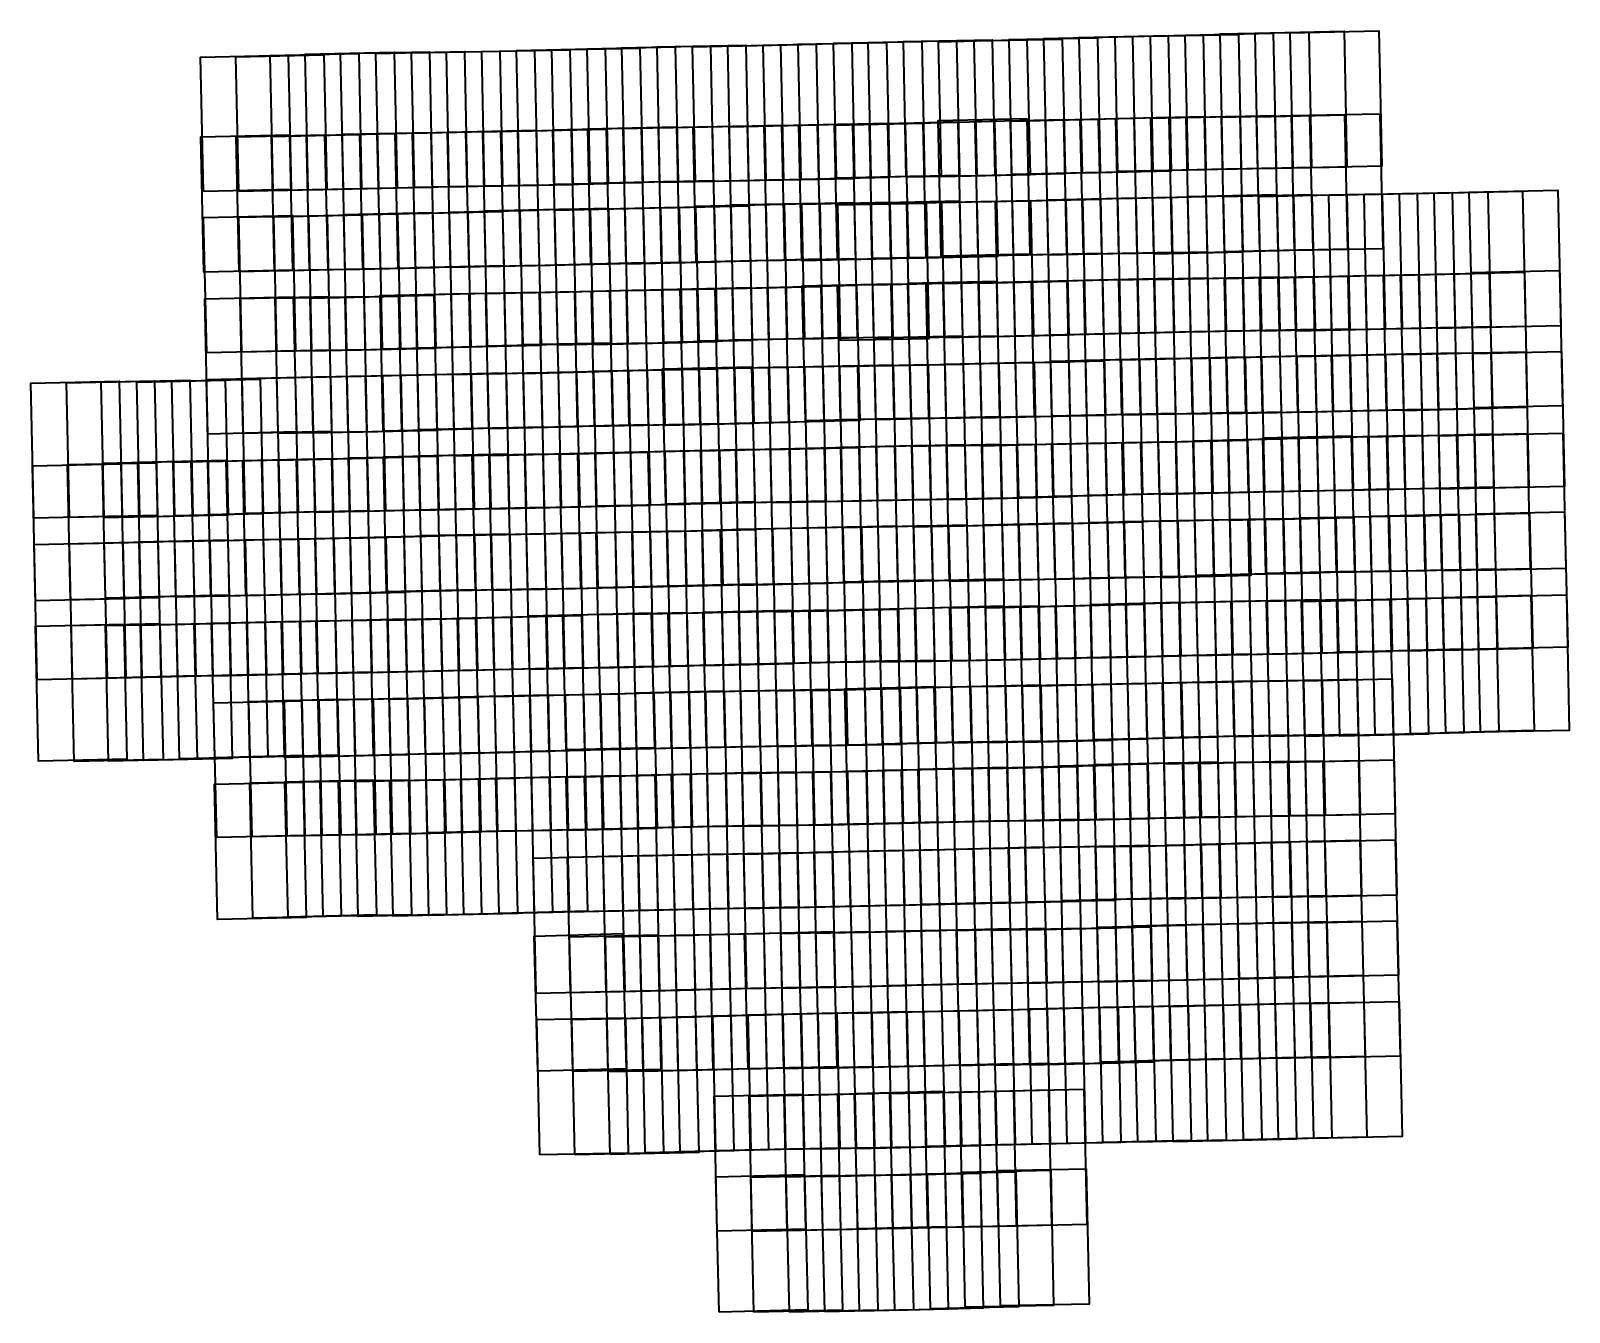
# Model space of a CAD drawing. Header units: metres. Extents: x 587315 to 606166, y 649459 to 665165.
import ezdxf

# ---------------------------------------------------------------- set-up
doc = ezdxf.new("R2010")
doc.units = ezdxf.units.M
doc.layers.add('63', color=7, linetype='Continuous', lineweight=40)

msp = doc.modelspace()

# ---------------------------------------------------------------- linework, layer by layer
at = {"layer": '63'}
for points in [[(598911, 663389), (598874, 665039.82), (599953, 665064), (599990, 663413.18)], [(599336, 663405), (599303.01, 665058.41), (600385, 665080), (600417.99, 663426.59)], [(599764, 663412), (599730, 665070.76), (600815, 665093), (600849, 663434.24)], [(600200, 663419), (600163, 665082.81), (601251, 665107), (601288, 663443.19)], [(600634, 663440), (600601.01, 665092.42), (601682, 665114), (601714.99, 663461.58)], [(601067, 663450), (601033.99, 665097.4), (602112, 665119), (602145.01, 663471.6)], [(601495, 663457), (601458, 665109.8), (602539, 665134), (602576, 663481.2)], [(601921, 663465), (601887, 665126.76), (602974, 665149), (603008, 663487.24)], [(602352, 663471), (602319.01, 665136.43), (603408, 665158), (603440.99, 663492.57)], [(602782, 663480), (602745, 665140.81), (603831, 665165), (603868, 663504.19)], [(590284, 663204), (590249, 664863.11), (591334, 664886), (591369, 663226.89)], [(590715, 663212), (590678, 664876.8), (591767, 664901), (591804, 663236.2)], [(591147, 663223), (591112.02, 664885.1), (592200, 664908), (592234.98, 663245.9)], [(591579, 663232), (591544, 664888.09), (592628, 664911), (592663, 663254.91)], [(592015, 663242), (591980.02, 664893.1), (593061, 664916), (593095.98, 663264.9)], [(592442, 663250), (592408.01, 664901.75), (593489, 664924), (593522.99, 663272.25)], [(592875, 663255), (592840, 664909.1), (593922, 664932), (593957, 663277.9)], [(593304, 663263), (593267.03, 664921.82), (594352, 664946), (594388.97, 663287.18)], [(593734, 663279), (593699, 664930.1), (594779, 664953), (594814, 663301.9)], [(594169, 663294), (594133.01, 664943.46), (595212, 664967), (595247.99, 663317.54)], [(594594, 663301), (594559.02, 664957.1), (595643, 664980), (595677.98, 663323.9)], [(595024, 663304), (594989, 664966.11), (596076, 664989), (596111, 663326.89)], [(595459, 663313), (595422, 664966.82), (596503, 664991), (596540, 663337.18)], [(595890, 663323), (595856, 664977.77), (596938, 665000), (596972, 663345.23)], [(596324, 663328), (596288.01, 664988.46), (597374, 665012), (597409.99, 663351.54)], [(596754, 663343), (596717, 664998.78), (597801, 665023), (597838, 663367.22)], [(597186, 663360), (597151.02, 665011.1), (598232, 665034), (598266.98, 663382.9)], [(597612, 663367), (597575.99, 665022.46), (598658, 665046), (598694.01, 663390.54)], [(598042, 663371), (598010, 665033.07), (599097, 665054), (599129, 663391.93)], [(598476, 663376), (598438.02, 665031.15), (599521, 665056), (599558.98, 663400.85)], [(589432, 663196), (589394.98, 664841.82), (590470, 664866), (590507.02, 663220.18)], [(589865, 663196), (589828.95, 664845.46), (590906, 664869), (590942.05, 663219.54)], [(602559, 664127), (602596.98, 662465.85), (601510, 662441), (601472.02, 664102.15)], [(602985, 664130), (603023, 662478.86), (601943, 662454), (601905, 664105.14)], [(603412, 664136), (603450, 662487.83), (602373, 662463), (602335, 664111.17)], [(603846, 664148), (603881, 662492.88), (602799, 662470), (602764, 664125.12)], [(593071, 663935), (593111, 662284.17), (592031, 662258), (591991, 663908.83)], [(593506, 663948), (593543, 662289.18), (592459, 662265), (592422, 663923.82)], [(593938, 663950), (593975, 662294.22), (592891, 662270), (592854, 663925.78)], [(594364, 663959), (594402, 662305.87), (593320, 662281), (593282, 663934.13)], [(594794, 663974), (594832, 662318.87), (593749, 662294), (593711, 663949.13)], [(595228, 663986), (595264.01, 662324.54), (594178, 662301), (594141.99, 663962.46)], [(595663, 663993), (595700, 662328.2), (594611, 662304), (594574, 663968.8)], [(596092, 664000), (596130, 662339.86), (595044, 662315), (595006, 663975.14)], [(596512, 664007), (596550, 662352.84), (595469, 662328), (595431, 663982.16)], [(596952, 664013), (596990, 662363.86), (595911, 662339), (595873, 663988.14)], [(597383, 664024), (597421, 662368.87), (596338, 662344), (596300, 663999.13)], [(597813, 664031), (597850, 662369.2), (596763, 662345), (596726, 664006.8)], [(598247, 664034), (598284, 662381.22), (597202, 662357), (597165, 664009.78)], [(598673, 664047), (598710.02, 662396.22), (597630, 662372), (597592.98, 664022.78)], [(599123, 664056), (599162.85, 662399.17), (598075, 662373), (598035.15, 664029.83)], [(599518, 664091), (599555.17, 662425.19), (598471, 662401), (598433.83, 664066.81)], [(599970, 664077), (600006.99, 662425.23), (598925, 662401), (598888.01, 664052.77)], [(600396, 664083), (600433, 662436.19), (599356, 662412), (599319, 664058.81)], [(600829, 664095), (600866.98, 662440.84), (599785, 662416), (599747.02, 664070.16)], [(601258, 664104), (601298, 662449.18), (600215, 662423), (600175, 664077.82)], [(601694, 664113), (601731, 662453.18), (600646, 662429), (600609, 664088.82)], [(602131, 664117), (602166.99, 662451.55), (601077, 662428), (601041.01, 664093.45)], [(590486, 663891), (590523, 662229.2), (589436, 662205), (589399, 663866.8)], [(590916, 663888), (590953, 662233.21), (589870, 662209), (589833, 663863.79)], [(591344, 663892), (591381, 662242.2), (590302, 662218), (590265, 663867.8)], [(591776, 663906), (591812.97, 662253.2), (590731, 662229), (590694.03, 663881.8)], [(592216, 663920), (592253, 662258.18), (591167, 662234), (591130, 663895.82)], [(592643, 663926), (592681.96, 662272.52), (591599, 662247), (591560.04, 663900.48)], [(603686, 661505), (603652, 663159.79), (604733, 663182), (604767, 661527.21)], [(604122, 661511), (604085.99, 663166.46), (605168, 663190), (605204.01, 661534.54)], [(604548, 661515), (604510, 663173.16), (605594, 663198), (605632, 661539.84)], [(604979, 661523), (604941, 663185.17), (606027, 663210), (606065, 661547.83)], [(594210, 661316), (594172.98, 662978.8), (595260, 663003), (595297.02, 661340.2)], [(594637, 661327), (594600, 662987.79), (595687, 663012), (595724, 661351.21)], [(595073, 661343), (595036, 662996.82), (596117, 663021), (596154, 661367.18)], [(595503, 661360), (595465, 663014.14), (596547, 663039), (596585, 661384.86)], [(595930, 661372), (595896.99, 663032.41), (596983, 663054), (597016.01, 661393.59)], [(596361, 661382), (596324, 663034.78), (597406, 663059), (597443, 661406.22)], [(596798, 661386), (596761, 663038.78), (597843, 663063), (597880, 661410.22)], [(597237, 661369), (597203.83, 663032.44), (598285, 663054), (598318.17, 661390.56)], [(597646, 661397), (597609.05, 663054.8), (598695, 663079), (598731.95, 661421.2)], [(598084, 661398), (598047.99, 663053.46), (599130, 663077), (599166.01, 661421.54)], [(598516, 661400), (598477.01, 663059.49), (599563, 663085), (599601.99, 661425.51)], [(598948, 661409), (598911, 663066.79), (599996, 663091), (600033, 661433.21)], [(599379, 661423), (599342.99, 663075.46), (600423, 663099), (600459.01, 661446.54)], [(599807, 661436), (599771.01, 663092.45), (600855, 663116), (600890.99, 661459.55)], [(600241, 661444), (600205.01, 663102.48), (601289, 663126), (601324.99, 661467.52)], [(600670, 661455), (600634.01, 663108.47), (601715, 663132), (601750.99, 661478.53)], [(601100, 661464), (601062.02, 663119.15), (602145, 663144), (602182.98, 661488.85)], [(601531, 661472), (601494.03, 663132.78), (602582, 663157), (602618.97, 661496.22)], [(601967, 661479), (601929, 663135.13), (603013, 663160), (603051, 661503.87)], [(602398, 661483), (602361, 663134.79), (603442, 663159), (603479, 661507.21)], [(602826, 661484), (602790.03, 663144.5), (603875, 663168), (603910.97, 661507.5)], [(603257, 661494), (603220.99, 663151.47), (604304, 663175), (604340.01, 661517.53)], [(589471, 661216), (589433, 662876.12), (590520, 662901), (590558, 661240.88)], [(589900, 661225), (589864.01, 662878.47), (590945, 662902), (590980.99, 661248.53)], [(590331, 661232), (590295.01, 662885.45), (591377, 662909), (591412.99, 661255.55)], [(590759, 661240), (590723.01, 662897.44), (591808, 662921), (591843.99, 661263.56)], [(591188, 661245), (591150.02, 662911.18), (592239, 662936), (592276.98, 661269.82)], [(591625, 661261), (591587, 662915.14), (592669, 662940), (592707, 661285.86)], [(592054, 661274), (592015.01, 662923.5), (593094, 662949), (593132.99, 661299.5)], [(592482, 661285), (592445.03, 662942.8), (593530, 662967), (593566.97, 661309.2)], [(592912, 661301), (592876.01, 662957.45), (593960, 662981), (593995.99, 661324.55)], [(593347, 661315), (593312.98, 662967.75), (594394, 662990), (594428.02, 661337.25)], [(593773, 661313), (593736.99, 662966.46), (594818, 662990), (594854.01, 661336.54)], [(597853, 662065), (597891.99, 660408.51), (596808, 660383), (596769.01, 662039.49)], [(598281, 662069), (598316, 660417.9), (597236, 660395), (597201, 662046.1)], [(598717, 662076), (598754.93, 660419.87), (597669, 660395), (597631.07, 662051.13)], [(599148, 662096), (599186.05, 660434.85), (598101, 660410), (598062.95, 662071.15)], [(599575, 662090), (599610.99, 660437.54), (598530, 660414), (598494.01, 662066.46)], [(600010, 662097), (600047, 660441.2), (598964, 660417), (598927, 662072.8)], [(600446, 662111), (600481.99, 660451.53), (599397, 660428), (599361.01, 662087.47)], [(600872, 662120), (600910, 660467.89), (599828, 660443), (599790, 662095.11)], [(601303, 662133), (601340.02, 660473.2), (600255, 660449), (600217.98, 662108.8)], [(601733, 662136), (601769.01, 660475.53), (600684, 660452), (600647.99, 662112.47)], [(602161, 662142), (602199, 660487.84), (601118, 660463), (601080, 662117.16)], [(602597, 662148), (602635, 660489.84), (601551, 660465), (601513, 662123.16)], [(603027, 662155), (603065, 660495.85), (601980, 660471), (601942, 662130.15)], [(603453, 662156), (603490, 660503.2), (602409, 660479), (602372, 662131.8)], [(603885, 662169), (603923, 660511.86), (602839, 660487), (602801, 662144.14)], [(604320, 662178), (604359.01, 660524.5), (603278, 660499), (603238.99, 662152.5)], [(604754, 662185), (604789, 660527.9), (603705, 660505), (603670, 662162.1)], [(605187, 662195), (605226.97, 660534.18), (604139, 660508), (604099.03, 662168.82)], [(605617, 662206), (605652, 660546.89), (604567, 660524), (604532, 662183.11)], [(606046, 662225), (606084, 660566.82), (605001, 660542), (604963, 662200.18)], [(590530, 661903), (590568.99, 660247.51), (589486, 660222), (589447.01, 661877.49)], [(590962, 661908), (590999, 660254.18), (589918, 660230), (589881, 661883.82)], [(591395, 661910), (591432, 660251.2), (590347, 660227), (590310, 661885.8)], [(591821, 661911), (591856.99, 660257.55), (590775, 660234), (590739.01, 661887.45)], [(592253, 661926), (592290, 660267.2), (591205, 660243), (591168, 661901.8)], [(592684, 661943), (592721, 660282.19), (591635, 660258), (591598, 661918.81)], [(593115, 661953), (593153.99, 660299.51), (592072, 660274), (592033.01, 661927.49)], [(593546, 661963), (593583.02, 660308.18), (592502, 660284), (592464.98, 661938.82)], [(593978, 661968), (594012, 660309.24), (592927, 660287), (592893, 661945.76)], [(594408, 661977), (594445, 660324.2), (593364, 660300), (593327, 661952.8)], [(594839, 661989), (594879, 660335.17), (593797, 660309), (593757, 661962.83)], [(595270, 661997), (595307.98, 660339.87), (594223, 660315), (594185.02, 661972.13)], [(595697, 662004), (595733.01, 660347.57), (594649, 660324), (594612.99, 661980.43)], [(596138, 662018), (596176, 660352.83), (595088, 660328), (595050, 661993.17)], [(596563, 662022), (596600, 660365.21), (595516, 660341), (595479, 661997.79)], [(596996, 662031), (597032.01, 660375.54), (595950, 660352), (595913.99, 662007.46)], [(597431, 662045), (597471.88, 660387.81), (596385, 660361), (596344.12, 662018.19)], [(598987, 659430), (598950.99, 661085.46), (600033, 661109), (600069.01, 659453.54)], [(599421, 659444), (599381.99, 661095.49), (600462, 661121), (600501.01, 659469.51)], [(599850, 659455), (599812.04, 661115.15), (600899, 661140), (600936.96, 659479.85)], [(600277, 659470), (600242, 661128.1), (601327, 661151), (601362, 659492.9)], [(600716, 659476), (600678, 661132.13), (601762, 661157), (601800, 659500.87)], [(601145, 659481), (601106.01, 661142.47), (602194, 661168), (602232.99, 659506.53)], [(601577, 659492), (601540, 661147.82), (602622, 661172), (602659, 659516.18)], [(602006, 659503), (601969, 661160.79), (603054, 661185), (603091, 659527.21)], [(602436, 659511), (602398.98, 661167.8), (603482, 661192), (603519.02, 659535.2)], [(602871, 659520), (602831.99, 661173.5), (603913, 661199), (603952.01, 659545.5)], [(603292, 659525), (603255.03, 661186.82), (604342, 661211), (604378.97, 659549.18)], [(603726, 659537), (603691, 661194.12), (604774, 661217), (604809, 659559.88)], [(604160, 659547), (604126.01, 661198.75), (605207, 661221), (605240.99, 659569.25)], [(604584, 659548), (604548.05, 661207.48), (605634, 661231), (605669.95, 659571.52)], [(605026, 659553), (604986, 661209.83), (606070, 661236), (606110, 659579.17)], [(589940, 659249), (589905, 660904.12), (590987, 660927), (591022, 659271.88)], [(590371, 659257), (590332.01, 660909.47), (591414, 660935), (591452.99, 659282.53)], [(590802, 659261), (590764.02, 660919.15), (591849, 660944), (591886.98, 659285.85)], [(591230, 659269), (591192.02, 660929.16), (592278, 660954), (592315.98, 659293.84)], [(591664, 659282), (591629, 660938.11), (592712, 660961), (592747, 659304.89)], [(592092, 659287), (592056.01, 660947.46), (593142, 660971), (593177.99, 659310.54)], [(592524, 659297), (592487, 660950.8), (593569, 660975), (593606, 659321.2)], [(592955, 659302), (592917, 660961.12), (594003, 660986), (594041, 659326.88)], [(593391, 659313), (593353, 660966.13), (594435, 660991), (594473, 659337.87)], [(593818, 659322), (593782.01, 660980.46), (594867, 661004), (594902.99, 659345.54)], [(594250, 659337), (594213.99, 660994.45), (595298, 661018), (595334.01, 659360.55)], [(594679, 659347), (594645, 660999.77), (595726, 661022), (595760, 659369.23)], [(595097, 659362), (595055.16, 661020.51), (596145, 661048), (596186.84, 659389.49)], [(595544, 659367), (595509, 661022.1), (596592, 661045), (596627, 659389.9)], [(595976, 659376), (595939.99, 661028.44), (597021, 661052), (597057.01, 659399.56)], [(596396, 659378), (596360.03, 661038.48), (597446, 661062), (597481.97, 659401.52)], [(596834, 659389), (596798.01, 661045.45), (597882, 661069), (597917.99, 659412.55)], [(597263, 659397), (597228.02, 661050.1), (598310, 661073), (598344.98, 659419.9)], [(597693, 659404), (597658, 661057.11), (598739, 661080), (598774, 659426.89)], [(598130, 659411), (598092, 661068.14), (599176, 661093), (599214, 659435.86)], [(598556, 659417), (598520.01, 661080.46), (599608, 661104), (599643.99, 659440.54)], [(587351, 659192), (587314.99, 660847.44), (588398, 660871), (588434.01, 659215.56)], [(587788, 659198), (587751, 660848.8), (588831, 660873), (588868, 659222.2)], [(588216, 659196), (588178.02, 660856.16), (589264, 660881), (589301.98, 659220.84)], [(588652, 659203), (588613.01, 660858.49), (589696, 660884), (589734.99, 659228.51)], [(589082, 659220), (589045, 660871.79), (590126, 660896), (590163, 659244.21)], [(589507, 659234), (589469.02, 660891.16), (590553, 660916), (590590.98, 659258.84)], [(602637, 660164), (602674, 658511.2), (601593, 658487), (601556, 660139.8)], [(603072, 660175), (603109, 658519.22), (602025, 658495), (601988, 660150.78)], [(603495, 660199), (603533.05, 658537.81), (602450, 658513), (602411.95, 660174.19)], [(603929, 660196), (603965.01, 658541.55), (602883, 658518), (602846.99, 660172.45)], [(604363, 660207), (604397.98, 658546.86), (603313, 658524), (603278.02, 660184.14)], [(604784, 660214), (604824.02, 658559.17), (603742, 658533), (603701.98, 660187.83)], [(605224, 660223), (605262, 658565.84), (604179, 658541), (604141, 660198.16)], [(605650, 660227), (605688.03, 658571.86), (604606, 658547), (604567.97, 660202.14)], [(606088, 660234), (606126, 658575.84), (605042, 658551), (605004, 660209.16)], [(593158, 659980), (593195.98, 658317.84), (592109, 658293), (592071.02, 659955.16)], [(593589, 659979), (593626, 658325.18), (592545, 658301), (592508, 659954.82)], [(594014, 659983), (594051.98, 658329.86), (592970, 658305), (592932.02, 659958.14)], [(594454, 659997), (594491, 658336.17), (593406, 658312), (593369, 659972.83)], [(594878, 660002), (594916, 658347.88), (593833, 658323), (593795, 659977.12)], [(595311, 660017), (595349.99, 658362.5), (594268, 658337), (594229.01, 659991.5)], [(595755, 660024), (595793.87, 658365.5), (594706, 658340), (594667.13, 659998.5)], [(596169, 660037), (596208.01, 658383.5), (595127, 658358), (595087.99, 660011.5)], [(596606, 660041), (596643, 658386.19), (595561, 658362), (595524, 660016.81)], [(597038, 660052), (597074.01, 658391.53), (595989, 658368), (595952.99, 660028.47)], [(597461, 660058), (597496.99, 658403.54), (596415, 658380), (596379.01, 660034.46)], [(597899, 660074), (597937, 658416.86), (596853, 658392), (596815, 660049.14)], [(598324, 660088), (598362, 658431.85), (597279, 658407), (597241, 660063.15)], [(598762, 660094), (598799.98, 658432.85), (597713, 658408), (597675.02, 660069.15)], [(599192, 660098), (599230, 658442.84), (598148, 658418), (598110, 660073.16)], [(599622, 660100), (599658.01, 658440.54), (598573, 658417), (598536.99, 660076.46)], [(600052, 660105), (600091.01, 658448.53), (599007, 658423), (598967.99, 660079.47)], [(600480, 660114), (600519.01, 658458.52), (599436, 658433), (599396.99, 660088.48)], [(600914, 660124), (600952.99, 658463.52), (599866, 658438), (599827.01, 660098.48)], [(601342, 660131), (601379, 658478.2), (600298, 658454), (600261, 660106.8)], [(601773, 660139), (601809.01, 658482.54), (600726, 658459), (600689.99, 660115.46)], [(602224, 660147), (602262.85, 658487.51), (601173, 658462), (601134.15, 660121.49)], [(588418, 659858), (588455, 658202.2), (587372, 658178), (587335, 659833.8)], [(588851, 659871), (588886.99, 658213.56), (587802, 658190), (587766.01, 659847.44)], [(589278, 659891), (589316, 658233.86), (588232, 658209), (588194, 659866.14)], [(589707, 659903), (589746.01, 658247.5), (588664, 658222), (588624.99, 659877.5)], [(590141, 659903), (590176.99, 658248.56), (589094, 658225), (589058.01, 659879.44)], [(590567, 659910), (590604, 658255.19), (589522, 658231), (589485, 659885.81)], [(591001, 659922), (591037.97, 658262.19), (589952, 658238), (589915.03, 659897.81)], [(591434, 659928), (591471, 658274.2), (590389, 658250), (590352, 659903.8)], [(591868, 659938), (591903, 658279.88), (590819, 658257), (590784, 659915.12)], [(592293, 659953), (592329.01, 658295.55), (591245, 658272), (591208.99, 659929.45)], [(592721, 659968), (592758.98, 658311.86), (591675, 658287), (591637.02, 659943.14)], [(603344, 657547), (603309.98, 659202.77), (604392, 659225), (604426.02, 657569.23)], [(603768, 657559), (603730.02, 659216.11), (604816, 659241), (604853.98, 657583.89)], [(604204, 657562), (604164, 659216.85), (605246, 659243), (605286, 657588.15)], [(604635, 657570), (604597, 659226.13), (605681, 659251), (605719, 657594.87)], [(605060, 657585), (605023.05, 659244.8), (606110, 659269), (606146.95, 657609.2)], [(594280, 657353), (594244.03, 659014.49), (595330, 659038), (595365.97, 657376.51)], [(594718, 657367), (594681.99, 659021.45), (595764, 659045), (595800.01, 657390.55)], [(595152, 657376), (595114.98, 659029.8), (596196, 659054), (596233.02, 657400.2)], [(595578, 657382), (595542.01, 659043.48), (596628, 659067), (596663.99, 657405.52)], [(596010, 657397), (595973.99, 659054.43), (597059, 659078), (597095.01, 657420.57)], [(596444, 657406), (596408.03, 659066.46), (597495, 659090), (597530.97, 657429.54)], [(596877, 657417), (596840, 659071.81), (597922, 659096), (597959, 657441.19)], [(597306, 657423), (597268.98, 659077.8), (598351, 659102), (598388.02, 657447.2)], [(597735, 657425), (597699.01, 659085.46), (598785, 659109), (598820.99, 657448.54)], [(598171, 657430), (598133.98, 659085.79), (599217, 659110), (599254.02, 657454.21)], [(598603, 657438), (598564.97, 659093.14), (599647, 659118), (599685.03, 657462.86)], [(599030, 657447), (598993.03, 659108.82), (600080, 659133), (600116.97, 657471.18)], [(599463, 657461), (599428, 659115.13), (600509, 659138), (600544, 657483.87)], [(599894, 657470), (599856, 659123.15), (600937, 659148), (600975, 657494.85)], [(600321, 657477), (600284, 659136.82), (601369, 659161), (601406, 657501.18)], [(600752, 657488), (600715.99, 659148.47), (601801, 659172), (601837.01, 657511.53)], [(601185, 657500), (601148, 659153.82), (602229, 659178), (602266, 657524.18)], [(601614, 657503), (601577, 659164.82), (602663, 659189), (602700, 657527.18)], [(602050, 657512), (602011.01, 659168.49), (603095, 659194), (603133.99, 657537.51)], [(602481, 657521), (602445.01, 659176.46), (603528, 659200), (603563.99, 657544.54)], [(602909, 657532), (602872.99, 659193.44), (603960, 659217), (603996.01, 657555.56)], [(587395, 657211), (587357.02, 658868.13), (588442, 658893), (588479.98, 657235.87)], [(587825, 657218), (587788, 658876.82), (588872, 658901), (588909, 657242.18)], [(588254, 657232), (588216.02, 658887.15), (589299, 658912), (589336.98, 657256.85)], [(588679, 657238), (588642.03, 658899.84), (589728, 658924), (589764.97, 657262.16)], [(589119, 657251), (589081, 658906.13), (590164, 658931), (590202, 657275.87)], [(589548, 657256), (589512.01, 658915.47), (590597, 658939), (590632.99, 657279.53)], [(589981, 657267), (589945.98, 658924.13), (591028, 658947), (591063.02, 657289.87)], [(590413, 657279), (590378, 658931.1), (591459, 658954), (591494, 657301.9)], [(590837, 657283), (590799, 658943.14), (591885, 658968), (591923, 657307.86)], [(591271, 657292), (591232.01, 658947.47), (592316, 658973), (592354.99, 657317.53)], [(591705, 657304), (591668.99, 658961.47), (592752, 658985), (592788.01, 657327.53)], [(592131, 657314), (592096, 658977.1), (593184, 659000), (593219, 657336.9)], [(592570, 657322), (592532, 658977.16), (593614, 659002), (593652, 657346.84)], [(592999, 657334), (592962, 658988.79), (594045, 659013), (594082, 657358.21)], [(593424, 657336), (593388.01, 658996.46), (594474, 659020), (594509.99, 657359.54)], [(593857, 657348), (593820.99, 659003.44), (594904, 659027), (594940.01, 657371.56)], [(598373, 658092), (598409.01, 656433.54), (597325, 656410), (597288.99, 658068.46)], [(598795, 658103), (598835.98, 656449.85), (597753, 656423), (597712.02, 658076.15)], [(599231, 658115), (599269, 656455.85), (598184, 656431), (598146, 658090.15)], [(599660, 658115), (599697.02, 656459.19), (598615, 656435), (598577.98, 658090.81)], [(600096, 658118), (600133, 656462.2), (599050, 656438), (599013, 658093.8)], [(600527, 658129), (600565.99, 656467.53), (599478, 656442), (599439.01, 658103.47)], [(600953, 658138), (600990, 656483.21), (599907, 656459), (599870, 658113.79)], [(601383, 658160), (601421, 656499.84), (600336, 656475), (600298, 658135.16)], [(601819, 658167), (601857, 656508.87), (600772, 656484), (600734, 658142.13)], [(602250, 658179), (602288.99, 656522.51), (601205, 656497), (601166.01, 658153.49)], [(602683, 658188), (602721, 656530.84), (601638, 656506), (601600, 658163.16)], [(603108, 658195), (603145.02, 656537.21), (602061, 656513), (602023.98, 658170.79)], [(603541, 658199), (603579.99, 656539.47), (602496, 656514), (602457.01, 658173.53)], [(603969, 658196), (604007, 656541.86), (602925, 656517), (602887, 658171.14)], [(604407, 658205), (604442.99, 656542.53), (603356, 656519), (603320.01, 658181.47)], [(604837, 658218), (604874, 656560.19), (603790, 656536), (603753, 658193.81)], [(605268, 658229), (605304.01, 656572.54), (604221, 656549), (604184.99, 658205.46)], [(605696, 658246), (605738.01, 656589.47), (604655, 656562), (604612.99, 658218.53)], [(606131, 658252), (606166, 656590.9), (605079, 656568), (605044, 658229.1)], [(589745, 657906), (589782, 656247.2), (588697, 656223), (588660, 657881.8)], [(590181, 657917), (590218, 656264.22), (589136, 656240), (589099, 657892.78)], [(590609, 657930), (590648.97, 656281.16), (589570, 656255), (589530.03, 657903.84)], [(591043, 657938), (591081.99, 656285.5), (590001, 656260), (589962.01, 657912.5)], [(591475, 657946), (591511.01, 656282.53), (590424, 656259), (590387.99, 657922.47)], [(591903, 657956), (591941.99, 656291.51), (590853, 656266), (590814.01, 657930.49)], [(592336, 657961), (592375.01, 656305.5), (591293, 656280), (591253.99, 657935.5)], [(592766, 657966), (592804, 656313.87), (591723, 656289), (591685, 657941.13)], [(593198, 657978), (593236.99, 656318.51), (592151, 656293), (592112.01, 657952.49)], [(593628, 657989), (593664.01, 656330.54), (592580, 656307), (592543.99, 657965.46)], [(594062, 657999), (594099.98, 656343.87), (593016, 656319), (592978.02, 657974.13)], [(594500, 658018), (594538.96, 656357.51), (593452, 656332), (593413.04, 657992.49)], [(594916, 658029), (594956, 656376.18), (593874, 656350), (593834, 658002.82)], [(595354, 658034), (595391.96, 656376.85), (594307, 656352), (594269.04, 658009.15)], [(595782, 658041), (595820.99, 656385.51), (594738, 656360), (594699.01, 658015.49)], [(596211, 658047), (596248, 656391.22), (595164, 656367), (595127, 658022.78)], [(596642, 658064), (596679.98, 656401.84), (595593, 656377), (595555.02, 658039.16)], [(597072, 658066), (597110.99, 656410.51), (596028, 656385), (595989.01, 658040.49)], [(597509, 658070), (597547, 656414.84), (596465, 656390), (596427, 658045.16)], [(597937, 658077), (597973.97, 656419.2), (596889, 656395), (596852.03, 658052.8)], [(588456, 657893), (588494, 656235.86), (587410, 656211), (587372, 657868.14)], [(588897, 657900), (588935.97, 656235.49), (587847, 656210), (587808.03, 657874.51)], [(589315, 657898), (589352, 656239.22), (588266, 656215), (588229, 657873.78)], [(598639, 655464), (598603.01, 657125.46), (599690, 657149), (599725.99, 655487.54)], [(599070, 655472), (599033, 657127.8), (600116, 657152), (600153, 655496.2)], [(599504, 655477), (599466, 657132.13), (600549, 657157), (600587, 655501.87)], [(599929, 655482), (599892, 657145.81), (600980, 657170), (601017, 655506.19)], [(600368, 655495), (600328.99, 657153.48), (601414, 657179), (601453.01, 655520.52)], [(600795, 655507), (600758, 657161.81), (601840, 657186), (601877, 655531.19)], [(601221, 655512), (601184, 657173.82), (602270, 657198), (602307, 655536.18)], [(601659, 655519), (601622, 657176.81), (602706, 657201), (602743, 655543.19)], [(602089, 655529), (602054, 657188.09), (603140, 657211), (603175, 655551.91)], [(602517, 655533), (602479.98, 657194.81), (603566, 657219), (603603.02, 655557.19)], [(602949, 655542), (602912.99, 657199.45), (603997, 657223), (604033.01, 655565.55)], [(590027, 655286), (589989, 656946.14), (591075, 656971), (591113, 655310.86)], [(590457, 655294), (590422.98, 656955.77), (591509, 656978), (591543.02, 655316.23)], [(590885, 655303), (590848, 656960.81), (591932, 656985), (591969, 655327.19)], [(591312, 655305), (591274, 656968.14), (592362, 656993), (592400, 655329.86)], [(591748, 655318), (591710, 656972.14), (592792, 656997), (592830, 655342.86)], [(592176, 655334), (592138, 656989.13), (593221, 657014), (593259, 655358.87)], [(592604, 655343), (592570, 657002.78), (593655, 657025), (593689, 655365.22)], [(593040, 655351), (593003, 657006.8), (594086, 657031), (594123, 655375.2)], [(593468, 655358), (593431, 657015.81), (594515, 657040), (594552, 655382.19)], [(593904, 655364), (593866, 657024.16), (594951, 657049), (594989, 655388.84)], [(594337, 655380), (594299, 657036.15), (595382, 657061), (595420, 655404.85)], [(594761, 655392), (594724.03, 657051.79), (595811, 657076), (595847.97, 655416.21)], [(595193, 655402), (595156, 657055.8), (596238, 657080), (596275, 655426.2)], [(595621, 655407), (595584.99, 657063.46), (596668, 657087), (596704.01, 655430.54)], [(596050, 655411), (596016, 657072.78), (597102, 657095), (597136, 655433.22)], [(596489, 655420), (596453.01, 657074.44), (597536, 657098), (597571.99, 655443.56)], [(596922, 655425), (596885.99, 657079.45), (597968, 657103), (598004.01, 655448.55)], [(597332, 655438), (597289.18, 657099.87), (598381, 657128), (598423.82, 655466.13)], [(597780, 655445), (597742, 657104.12), (598828, 657129), (598866, 655469.88)], [(598212, 655459), (598177, 657114.12), (599259, 657137), (599294, 655481.88)], [(589593, 655278), (589556, 656929.79), (590637, 656954), (590674, 655302.21)], [(601861, 656204), (601898, 654542.18), (600812, 654518), (600775, 656179.82)], [(602288, 656204), (602325, 654544.21), (601239, 654520), (601202, 656179.79)], [(602713, 656211), (602751, 654552.84), (601667, 654528), (601629, 656186.16)], [(603146, 656219), (603183, 654562.18), (602100, 654538), (602063, 656194.82)], [(603584, 656223), (603622, 654566.85), (602539, 654542), (602501, 656198.15)], [(604017, 656228), (604052, 654569.88), (602968, 654547), (602933, 656205.12)], [(594097, 656029), (594137, 654373.18), (593053, 654347), (593013, 656002.82)], [(594534, 656037), (594572, 654378.84), (593488, 654354), (593450, 656012.16)], [(594961, 656042), (594999, 654386.89), (593915, 654362), (593877, 656017.11)], [(595393, 656053), (595428.99, 654395.54), (594345, 654372), (594309.01, 656029.46)], [(595827, 656066), (595864.98, 654406.86), (594779, 654382), (594741.02, 656041.14)], [(596253, 656077), (596292.97, 654417.18), (595206, 654391), (595166.03, 656050.82)], [(596688, 656084), (596727.01, 654424.53), (595641, 654399), (595601.99, 656058.47)], [(597116, 656086), (597153.98, 654428.87), (596069, 654404), (596031.02, 656061.13)], [(597553, 656092), (597589.01, 654436.54), (596507, 654413), (596470.99, 656068.46)], [(597982, 656104), (598020, 654446.86), (596936, 654422), (596898, 656079.14)], [(598409, 656113), (598444.99, 654455.54), (597361, 654432), (597325.01, 656089.46)], [(598845, 656125), (598880.99, 654465.55), (597795, 654442), (597759.01, 656101.45)], [(599274, 656141), (599314, 654482.14), (598230, 654456), (598190, 656114.86)], [(599701, 656142), (599738.98, 654485.84), (598656, 654461), (598618.02, 656117.16)], [(600133, 656148), (600169.97, 654492.2), (599086, 654468), (599049.03, 656123.8)], [(600568, 656164), (600605, 654507.21), (599521, 654483), (599484, 656139.79)], [(600996, 656182), (601034, 654524.86), (599950, 654500), (599912, 656157.14)], [(601426, 656198), (601465.01, 654538.51), (600380, 654513), (600340.99, 656172.49)], [(590651, 655954), (590688.02, 654295.19), (589604, 654271), (589566.98, 655929.81)], [(591082, 655969), (591118.01, 654311.55), (590034, 654288), (589997.99, 655945.45)], [(591511, 655986), (591549.99, 654328.47), (590467, 654303), (590428.01, 655960.53)], [(591945, 655986), (591980.99, 654331.54), (590899, 654308), (590863.01, 655962.46)], [(592373, 655989), (592410.98, 654332.86), (591327, 654308), (591289.02, 655964.14)], [(592800, 655996), (592838.99, 654338.52), (591754, 654313), (591715.01, 655970.48)], [(593243, 656003), (593278.99, 654345.56), (592194, 654322), (592158.01, 655979.44)], [(593669, 656015), (593706, 654358.21), (592622, 654334), (592585, 655990.79)], [(595845, 655077), (595882, 653417.21), (594796, 653393), (594759, 655052.79)], [(596274, 655087), (596312, 653430.85), (595229, 653406), (595191, 655062.15)], [(596705, 655093), (596743, 653440.87), (595662, 653416), (595624, 655068.13)], [(597134, 655099), (597171, 653445.2), (596089, 653421), (596052, 655074.8)], [(597570, 655110), (597607.98, 653451.87), (596522, 653427), (596484.02, 655085.13)], [(598000, 655124), (598039.01, 653461.51), (596952, 653436), (596912.99, 655098.49)], [(598434, 655132), (598471, 653473.2), (597386, 653449), (597349, 655107.8)], [(598861, 655139), (598897.01, 653482.52), (597815, 653459), (597778.99, 655115.48)], [(599292, 655150), (599332, 653492.18), (598247, 653466), (598207, 655123.82)], [(599725, 655162), (599765, 653502.14), (598680, 653476), (598640, 655135.86)], [(600158, 655168), (600195, 653508.21), (599109, 653484), (599072, 655143.79)], [(600584, 655175), (600623.01, 653515.53), (599537, 653490), (599497.99, 655149.47)], [(601017, 655183), (601055.99, 653524.51), (599971, 653499), (599932.01, 655157.49)], [(601446, 655185), (601482.01, 653529.56), (600399, 653506), (600362.99, 655161.44)], [(601874, 655194), (601913.97, 653540.17), (600831, 653514), (600791.03, 655167.83)], [(602312, 655206), (602348.01, 653547.52), (601265, 653524), (601228.99, 655182.48)], [(602746, 655219), (602781.99, 653558.56), (601695, 653535), (601659.01, 655195.44)], [(603172, 655235), (603210.99, 653575.51), (602125, 653550), (602086.01, 655209.49)], [(603602, 655246), (603640, 653587.82), (602557, 653563), (602519, 655221.18)], [(604035, 655247), (604072, 653588.2), (602987, 653564), (602950, 655222.8)], [(594555, 655051), (594592.98, 653391.86), (593507, 653367), (593469.02, 655026.14)], [(594981, 655060), (595018, 653396.19), (593930, 653372), (593893, 655035.81)], [(595415, 655069), (595454.01, 653406.51), (594367, 653381), (594327.99, 655043.49)], [(598455, 654138), (598493, 652480.86), (597409, 652456), (597371, 654113.14)], [(598887, 654151), (598923.01, 652491.54), (597838, 652468), (597801.99, 654127.46)], [(599314, 654161), (599353.01, 652501.51), (598268, 652476), (598228.99, 654135.49)], [(599741, 654165), (599781, 652507.15), (598697, 652481), (598657, 654138.85)], [(600178, 654167), (600215.98, 652509.87), (599131, 652485), (599093.02, 654142.13)], [(600607, 654171), (600642.97, 652511.56), (599556, 652488), (599520.03, 654147.44)], [(601037, 654184), (601074, 652525.2), (599989, 652501), (599952, 654159.8)], [(601469, 654203), (601507, 652546.87), (600423, 652522), (600385, 654178.13)], [(601896, 654221), (601936, 652564.17), (600852, 652538), (600812, 654194.83)], [(602331, 654228), (602369, 652569.87), (601284, 652545), (601246, 654203.13)], [(602763, 654240), (602803.98, 652580.8), (601719, 652554), (601678.02, 654213.2)], [(603190, 654246), (603229.97, 652588.18), (602144, 652562), (602104.03, 654219.82)], [(603626, 654251), (603663.98, 652592.85), (602579, 652568), (602541.02, 654226.15)], [(604055, 654256), (604092.98, 652596.86), (603007, 652572), (602969.02, 654231.14)], [(594566, 654099), (594610.01, 652442.78), (593527, 652414), (593482.99, 654070.22)], [(594998, 654085), (595036, 652432.87), (593955, 652408), (593917, 654060.13)], [(595439, 654082), (595474, 652426.9), (594391, 652404), (594356, 654059.1)], [(595867, 654091), (595904, 652432.2), (594819, 652408), (594782, 654066.8)], [(596296, 654102), (596332.01, 652444.55), (595248, 652421), (595211.99, 654078.45)], [(596723, 654114), (596761, 652456.86), (595677, 652432), (595639, 654089.14)], [(597149, 654125), (597190.99, 652465.5), (596104, 652438), (596062.01, 654097.5)], [(597593, 654127), (597630, 652467.21), (596544, 652443), (596507, 654102.79)], [(598021, 654129), (598058.98, 652471.87), (596974, 652447), (596936.02, 654104.13)], [(599155, 651506), (599116.01, 653162.49), (600200, 653188), (600238.99, 651531.51)], [(599586, 651518), (599551, 653179.12), (600637, 653202), (600672, 651540.88)], [(600013, 651527), (599976, 653186.79), (601062, 653211), (601099, 651551.21)], [(600450, 651540), (600413, 653195.78), (601497, 653220), (601534, 651564.22)], [(600879, 651544), (600841, 653200.15), (601924, 653225), (601962, 651568.85)], [(601314, 651548), (601274.99, 653207.49), (602360, 653233), (602399.01, 651573.51)], [(601739, 651557), (601701, 653219.17), (602787, 653244), (602825, 651581.83)], [(602173, 651572), (602137.01, 653230.46), (603222, 653254), (603257.99, 651595.54)], [(602602, 651582), (602567, 653238.11), (603650, 653261), (603685, 651604.89)], [(603035, 651589), (602998, 653244.8), (604081, 653269), (604118, 651613.2)], [(593552, 651387), (593516.01, 653045.46), (594601, 653069), (594636.99, 651410.54)], [(593982, 651388), (593944, 653048.14), (595030, 653073), (595068, 651412.86)], [(594413, 651392), (594374.97, 653054.15), (595461, 653079), (595499.03, 651416.85)], [(594845, 651412), (594808.99, 653068.43), (595893, 653092), (595929.01, 651435.57)], [(595273, 651426), (595236.99, 653079.46), (596318, 653103), (596354.01, 651449.54)], [(595709, 651437), (595672, 653091.81), (596754, 653116), (596791, 651461.19)], [(596142, 651446), (596107.02, 653105.12), (597192, 653128), (597226.98, 651468.88)], [(596568, 651453), (596533, 653113.1), (597619, 653136), (597654, 651475.9)], [(597000, 651458), (596962.02, 653119.15), (598049, 653144), (598086.98, 651482.85)], [(597431, 651460), (597391, 653122.85), (598478, 653149), (598518, 651486.15)], [(597864, 651474), (597826.98, 653134.79), (598913, 653159), (598950.02, 651498.21)], [(598292, 651490), (598257, 653145.1), (599340, 653168), (599375, 651512.9)], [(598725, 651500), (598689.01, 653152.46), (599770, 653176), (599805.99, 651523.54)], [(596772, 652133), (596809, 650475.19), (595725, 650451), (595688, 652108.81)], [(597200, 652132), (597237, 650474.19), (596153, 650450), (596116, 652107.81)], [(597632, 652139), (597667.99, 650480.54), (596583, 650457), (596547.01, 652115.46)], [(598071, 652154), (598110.95, 650491.16), (597022, 650465), (596982.05, 652127.84)], [(598493, 652167), (598533.02, 650507.14), (597449, 650481), (597408.98, 652140.86)], [(598926, 652164), (598964.96, 650508.51), (597881, 650483), (597842.04, 652138.49)], [(599355, 652172), (599391.01, 650515.54), (598308, 650492), (598271.99, 652148.46)], [(599784, 652183), (599821.98, 650525.87), (598737, 650501), (598699.02, 652158.13)], [(600218, 652193), (600255.98, 650534.85), (599171, 650510), (599133.02, 652168.15)], [(595750, 649460), (595709, 651119.19), (596794, 651146), (596835, 649486.81)], [(596176, 649459), (596138.02, 651115.14), (597222, 651140), (597259.98, 649483.86)], [(596610, 649461), (596573, 651117.79), (597657, 651142), (597694, 649485.21)], [(597044, 649464), (597005.01, 651123.49), (598091, 651149), (598129.99, 649489.51)], [(597469, 649474), (597432, 651135.8), (598519, 651160), (598556, 649498.2)], [(597902, 649482), (597862.99, 651139.49), (598947, 651165), (598986.01, 649507.51)], [(598341, 649502), (598303.02, 651154.13), (599385, 651179), (599422.98, 649526.87)], [(598765, 649521), (598731, 651176.76), (599814, 651199), (599848, 649543.24)], [(599198, 649536), (599161.99, 651194.46), (600246, 651218), (600282.01, 649559.54)]]:
    msp.add_lwpolyline(points, close=True, dxfattribs=at)

doc.saveas('drawing.dxf')
